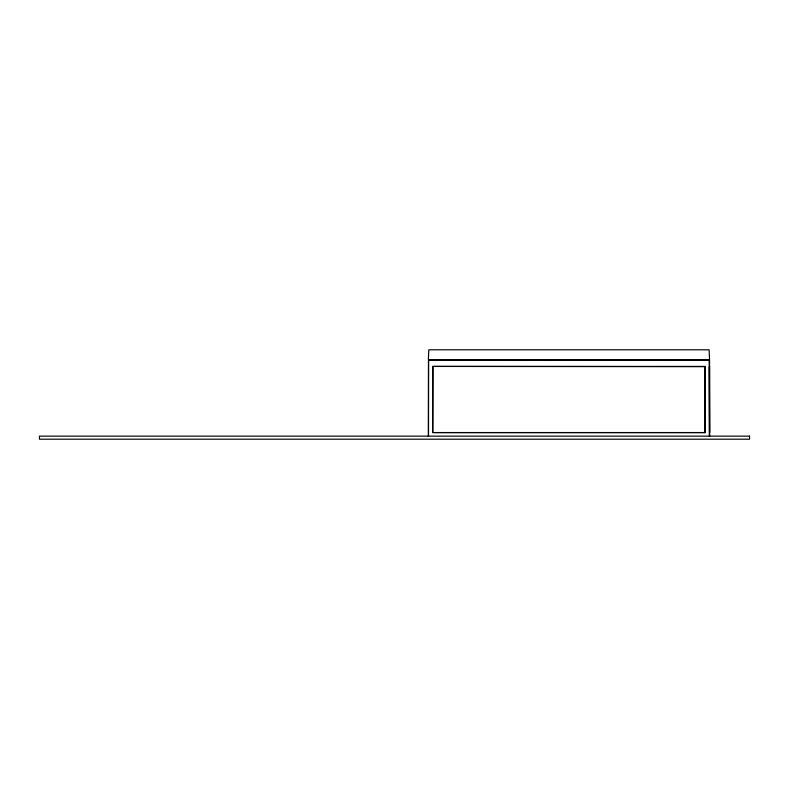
<?xml version="1.0" encoding="UTF-8"?>
<svg xmlns="http://www.w3.org/2000/svg" width="789" height="789" viewBox="0 0 789 789"><rect width="100%" height="100%" fill="white"/><g stroke="black" fill="none" stroke-linecap="round" stroke-linejoin="round"><path stroke-width="1.18" d="M705.149 432.569L705.149 366.421L432.767 366.421L432.767 432.569L705.149 432.569L432.767 432.569M709.331 366.658L709.558 432.569L709.558 366.421M709.558 360.149L709.558 436.376L709.39 359.912L428.526 359.912L428.368 436.376M705.218 366.658L704.991 432.668L705.149 366.421M428.526 360.149L709.39 360.149M432.767 366.421L704.991 366.658M432.697 432.333L432.934 366.658M709.558 359.242L709.094 349.803L428.822 349.803L428.368 359.242M709.39 359.912L709.39 436.376M428.526 359.912L428.526 436.376M749.55 436.139L39.45 436.139L39.45 439.197L749.55 439.197L749.55 436.139"/></g></svg>
